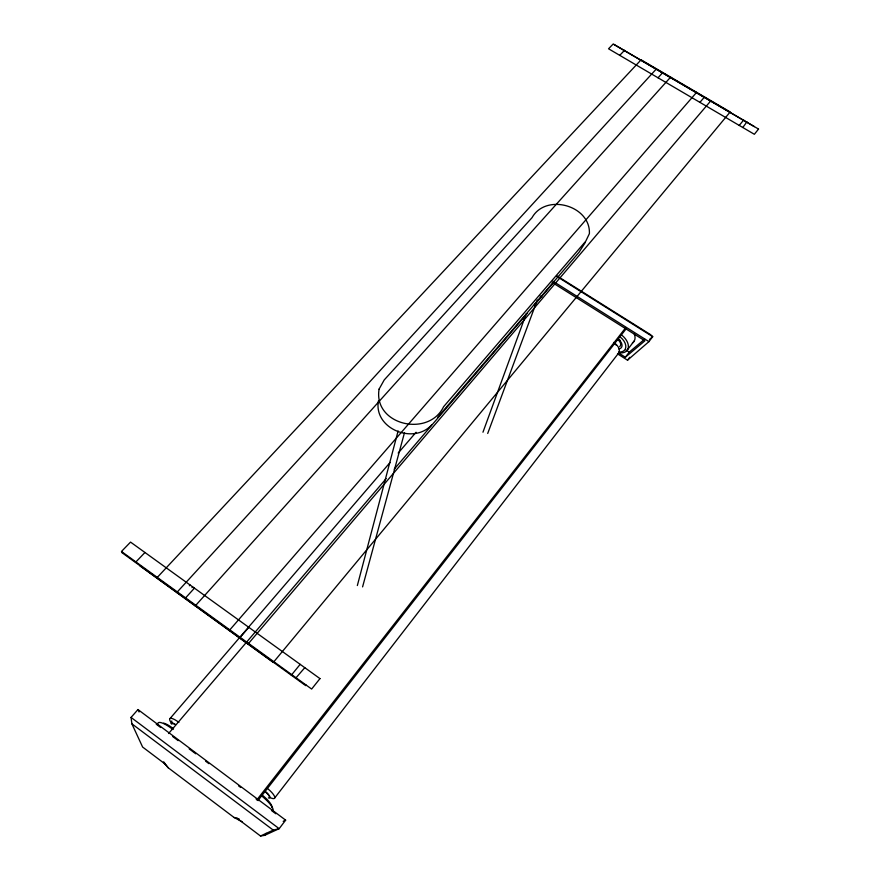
<?xml version="1.0" encoding="UTF-8"?>
<svg xmlns="http://www.w3.org/2000/svg" width="880" height="880" viewBox="0 0 880 880"><rect width="100%" height="100%" fill="white"/><g stroke="black" fill="none" stroke-linecap="round" stroke-linejoin="round"><path stroke-width="1.32" d="M171.743 724.108L171.776 720.962M357.346 585.541L398.112 430.947M362.582 586.883L404.514 432.619M482.955 432.223L526.141 314.017M487.707 433.466L537.284 300.069M585.255 242.484L579.106 252.197L437.602 417.373M168.146 767.723L165.451 764.269L142.615 747.043L131.868 723.8L131.054 717.42L137.973 709.555L285.648 820.138L279.169 828.674L264.561 835.373L260.491 836L236.907 818.202L234.014 817.443L168.146 767.723L163.449 762.124M617.529 353.848L627.528 360.195L648.945 341.616L652.696 336.677L650.562 334.664L556.941 275.869M264.561 835.373L266.134 833.305M627.528 360.195L629.75 357.269M618.53 352.88L625.361 357.214L629.277 352.099L644.743 339.097M627.748 349.393L634.414 340.725M274.791 797.852L619.014 352.583M258.137 800.349L626.428 328.427M256.883 799.821L625.878 327.503M306.13 685.069L305.69 685.619L121.891 552.618L122.375 552.123M754.358 126.621L613.888 44.407M304.799 667.678L295.581 678.293M742.786 127.501L746.911 121.869M291.313 675.213L300.168 664.345M739.244 125.422L743.688 119.977M247.973 644.116L710.93 100.683M168.586 733.524L386.177 478.599M394.207 469.194L527.076 313.533M534.215 305.173L552.937 283.228M170.126 718.421L390.137 462.429M398.189 453.068L416.075 432.256M239.602 638.066L248.82 627.33M699.908 102.355L704.55 96.954M229.229 630.553L696.641 92.323M195.217 605.946L670.648 77.11M184.987 598.543L194.436 588.137M658.031 77.792L662.816 72.523M189.354 585.761L190.069 584.991M191.994 587.664L192.698 586.883M176.726 592.57L656.491 68.827M156.673 578.061L641.091 59.818L730.191 111.947L273.295 662.442L139.953 565.873M135.454 562.43L144.958 552.486M619.74 55.341L624.58 50.281M649.627 339.339L652.696 336.677L556.853 276.474M625.361 357.214L644.908 340.813L552.167 282.425M431.629 424.941C413.589 444.917 373.428 428.725 378.422 400.906M283.184 821.304L285.648 820.138M260.491 836L273.251 830.115L279.169 828.674L131.054 717.42M236.907 818.202L239.382 819.148M234.014 817.443L242.121 821.744M552.86 281.149L648.945 341.616M625.867 349.943L629.277 352.099M156.255 724.207L160.644 727.496M172.711 736.538L178.189 740.641M189.167 748.858L195.745 753.786M205.612 761.178L208.912 763.653M238.524 785.829L240.724 787.479M256.08 798.974L258.269 800.624M271.436 810.48L275.825 813.769M131.868 723.8L273.251 830.115M163.988 762.135L165.451 764.269M137.973 709.555L139.062 711.975M262.823 795.564A15.158 4.037 39.1 0 1 271.975 807.466M262.284 796.411A17.963 4.763 39.1 0 1 273.13 810.513M157.707 724.086A17.666 4.631 40.2 0 1 172.898 729.509M163.592 723.129A14.905 3.927 40.2 0 1 173.591 728.805M614.933 343.882A5.731 3.63 37.2 0 1 616.319 345.279M618.068 339.856A5.709 3.641 37.2 0 1 619.641 346.621M267.971 788.887A11.363 3.091 39 0 1 274.769 797.137A11.363 3.091 39 0 1 269.698 797.401M265.408 791.901A6.446 1.738 39 0 1 268.323 794.827M269.104 796.081A6.446 1.738 39 0 1 269.291 796.961M265.595 791.714A7.381 1.991 39 0 1 269.819 796.499A7.381 1.991 39 0 1 268.389 797.907M613.569 342.441A8.833 5.599 37.3 0 1 617.727 354.035M171.677 723.349A11.176 3.003 40.2 0 1 170.544 718.3A11.176 3.003 40.2 0 1 178.882 722.403M172.04 723.591A6.336 1.694 40.2 0 1 174.218 724.075M171.028 723.569A7.249 1.936 40.2 0 1 175.714 724.614M540.078 296.01A8.723 5.478 40.6 0 1 541.805 297.011M620.367 337.139A11.704 7.458 37.2 0 1 625.801 347.292A11.704 7.458 37.2 0 1 618.706 351.978M621.918 335.258A13.849 8.833 37.2 0 1 628.265 347.831A13.849 8.833 37.2 0 1 618.574 352.627M618.486 339.328A7.59 4.84 37.2 0 1 622.028 345.29A7.59 4.84 37.2 0 1 618.838 348.942M620.312 340.384A7.557 4.862 37.2 0 1 618.123 338.998M634.238 333.784A13.772 8.888 37.2 0 1 632.357 343.035M379.082 389.136C373.087 425.029 428.516 437.855 443.586 406.736L585.761 241.197L589.391 233.662C590.733 205.491 545.853 192.852 532.015 217.701L384.219 379.94L379.082 389.136M319.968 678.612L311.641 689.051L121.462 551.474L130.548 542.102L319.968 678.612M758.538 129.063L754.358 134.288L608.553 48.785L613.184 44L758.538 129.063"/></g></svg>
